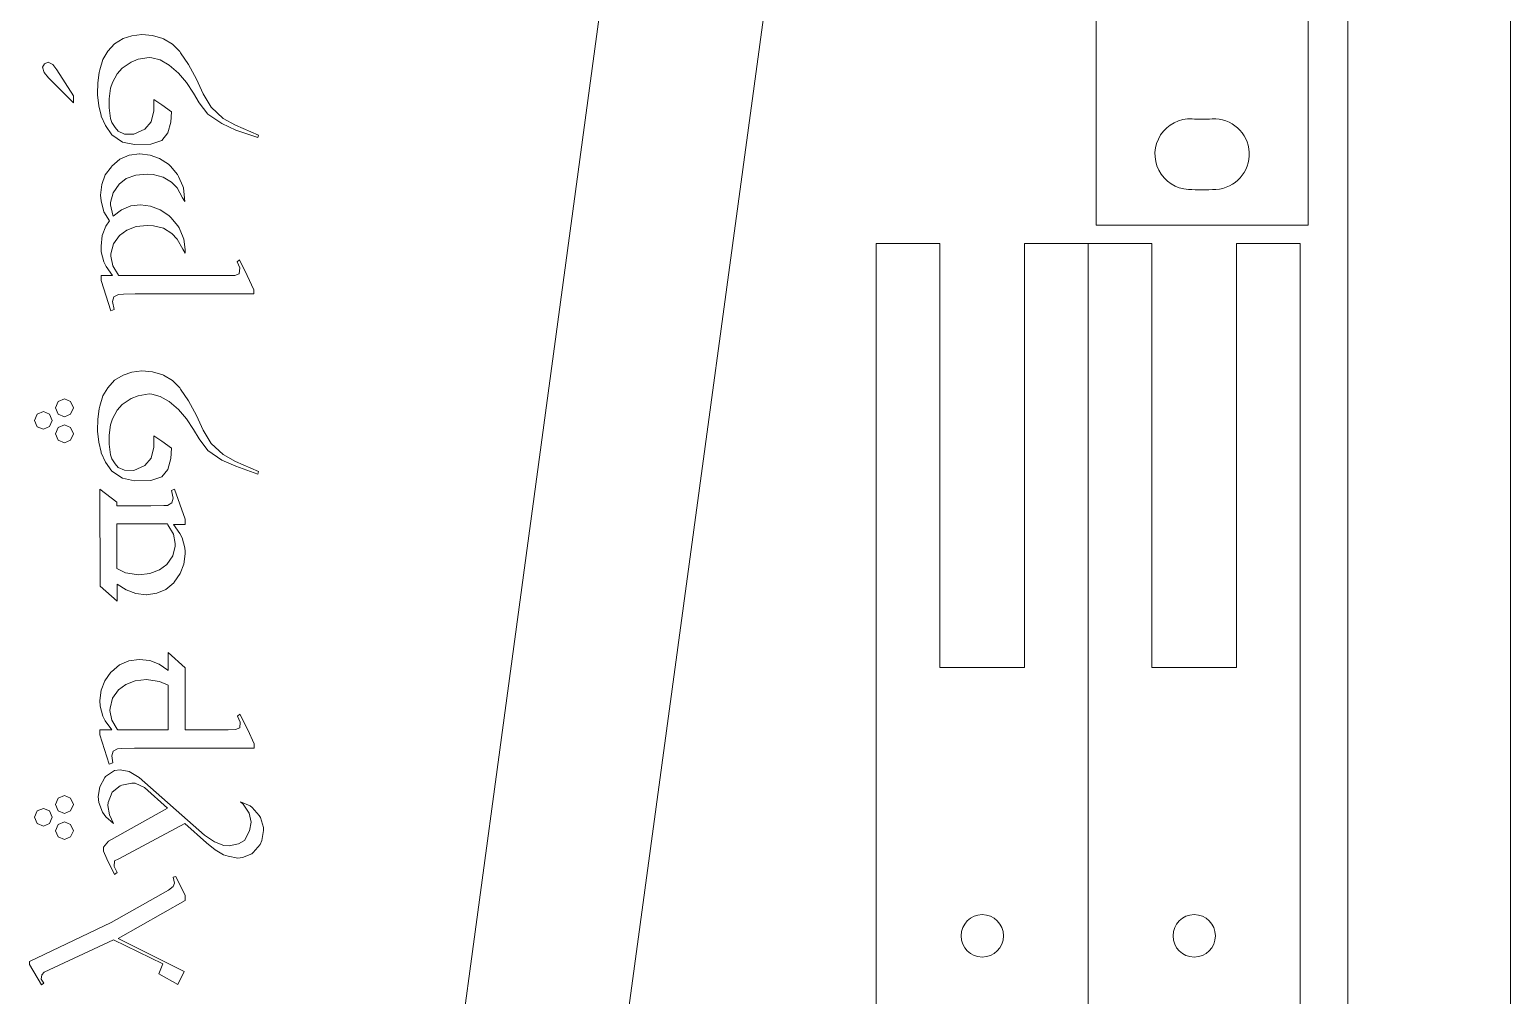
# Model space of a CAD drawing. Header units: inches. Extents: x -25.4 to 25.4, y -23 to 23.1.
# Drawn here: x 7.04 to 12.28, y -8.89 to -5.48 of the extents above; entities that cross this region are included whole.
import ezdxf

# ---------------------------------------------------------------- set-up
doc = ezdxf.new("R2010")
doc.units = ezdxf.units.IN
doc.header["$MEASUREMENT"] = 0
doc.layers.add('Layer 1', color=7, linetype='Continuous', true_color=0xffffff)

msp = doc.modelspace()

# ---------------------------------------------------------------- linework, layer by layer
at = {"layer": 'Layer 1', "color": 6, "lineweight": 9, "true_color": 0xff00ff}
for points in [[(12.2776, -18.9912), (12.2776, -18.9912), (12.2776, 13.1996), (12.2776, 13.1996)], [(11.3387, 11.4337), (11.3387, 11.4337), (7.7494, -15.0549), (7.7494, -15.0549)], [(8.3689, -14.7462), (8.3689, -14.7462), (11.7022, 9.7698), (11.7022, 9.7698)], [(11.7022, 9.7698), (11.7022, 9.7698), (11.7022, -17.6314), (11.7022, -17.6314)], [(10.8118, -6.1677), (10.8118, -6.1677), (10.8118, -1.6677), (10.8118, -1.6677)], [(11.5618, -6.1677), (11.5618, -6.1677), (11.5618, -1.6677), (11.5618, -1.6677)], [(11.1515, -5.7918), (11.175, -5.793), (11.1986, -5.793), (11.2222, -5.7918)], [(11.1515, -5.7918), (11.175, -5.793), (11.1986, -5.793), (11.2222, -5.7918)], [(11.1384, -6.0414), (11.1707, -6.0431), (11.203, -6.0431), (11.2352, -6.0414)], [(11.5618, -6.1677), (11.5618, -6.1677), (10.8118, -6.1677), (10.8118, -6.1677)], [(10.259, -6.232), (10.259, -6.232), (10.034, -6.232), (10.034, -6.232)], [(10.034, -10.732), (10.034, -10.732), (10.034, -6.232), (10.034, -6.232)], [(10.259, -7.732), (10.259, -7.732), (10.259, -6.232), (10.259, -6.232)], [(10.784, -6.232), (10.784, -6.232), (10.559, -6.232), (10.559, -6.232)], [(10.559, -6.232), (10.559, -6.232), (10.559, -7.732), (10.559, -7.732)], [(11.009, -6.232), (11.009, -6.232), (10.784, -6.232), (10.784, -6.232)], [(10.784, -10.732), (10.784, -10.732), (10.784, -6.232), (10.784, -6.232)], [(11.009, -7.732), (11.009, -7.732), (11.009, -6.232), (11.009, -6.232)], [(11.534, -6.232), (11.534, -6.232), (11.309, -6.232), (11.309, -6.232)], [(11.309, -6.232), (11.309, -6.232), (11.309, -7.732), (11.309, -7.732)], [(11.534, -6.232), (11.534, -6.232), (11.534, -10.732), (11.534, -10.732)], [(10.559, -7.732), (10.559, -7.732), (10.259, -7.732), (10.259, -7.732)], [(11.309, -7.732), (11.309, -7.732), (11.009, -7.732), (11.009, -7.732)]]:
    msp.add_open_spline(points, degree=3, dxfattribs=at)
at = {"layer": 'Layer 1', "color": 1, "lineweight": 9, "true_color": 0xff0000}
for points in [[(7.4002, -5.4975), (7.4002, -5.4975), (7.3692, -5.5079), (7.3692, -5.5079)], [(7.4359, -5.4928), (7.4359, -5.4928), (7.4002, -5.4975), (7.4002, -5.4975)], [(7.4726, -5.4966), (7.4726, -5.4966), (7.4359, -5.4928), (7.4359, -5.4928)], [(7.5092, -5.5079), (7.5092, -5.5079), (7.4726, -5.4966), (7.4726, -5.4966)], [(7.3156, -5.552), (7.3156, -5.552), (7.2978, -5.5821), (7.2978, -5.5821)], [(7.3391, -5.5257), (7.3391, -5.5257), (7.3156, -5.552), (7.3156, -5.552)], [(7.3692, -5.5079), (7.3692, -5.5079), (7.3391, -5.5257), (7.3391, -5.5257)], [(7.512, -5.5088), (7.512, -5.5088), (7.5092, -5.5079), (7.5092, -5.5079)], [(7.544, -5.5276), (7.544, -5.5276), (7.512, -5.5088), (7.512, -5.5088)], [(7.5694, -5.5539), (7.5694, -5.5539), (7.544, -5.5276), (7.544, -5.5276)], [(7.0844, -5.6084), (7.0844, -5.6084), (7.091, -5.5972), (7.091, -5.5972)], [(7.091, -5.5972), (7.091, -5.5972), (7.1042, -5.5915), (7.1042, -5.5915)], [(7.1042, -5.5915), (7.1042, -5.5915), (7.1211, -5.599), (7.1211, -5.599)], [(7.1211, -5.599), (7.1211, -5.599), (7.1352, -5.6178), (7.1352, -5.6178)], [(7.2978, -5.5821), (7.2978, -5.5821), (7.2865, -5.6178), (7.2865, -5.6178)], [(7.3664, -5.6122), (7.3664, -5.6122), (7.3974, -5.5915), (7.3974, -5.5915)], [(7.3974, -5.5915), (7.3974, -5.5915), (7.4228, -5.5802), (7.4228, -5.5802)], [(7.4228, -5.5802), (7.4228, -5.5802), (7.4613, -5.5746), (7.4613, -5.5746)], [(7.4613, -5.5746), (7.4613, -5.5746), (7.4707, -5.5755), (7.4707, -5.5755)], [(7.4707, -5.5755), (7.4707, -5.5755), (7.5008, -5.5831), (7.5008, -5.5831)], [(7.5008, -5.5831), (7.5008, -5.5831), (7.5327, -5.6019), (7.5327, -5.6019)], [(7.5327, -5.6019), (7.5327, -5.6019), (7.5656, -5.63), (7.5656, -5.63)], [(7.5722, -5.5577), (7.5722, -5.5577), (7.5694, -5.5539), (7.5694, -5.5539)], [(7.6004, -5.599), (7.6004, -5.599), (7.5722, -5.5577), (7.5722, -5.5577)], [(7.6286, -5.6507), (7.6286, -5.6507), (7.6004, -5.599), (7.6004, -5.599)], [(7.0901, -5.6282), (7.0901, -5.6282), (7.0844, -5.6084), (7.0844, -5.6084)], [(7.1051, -5.647), (7.1051, -5.647), (7.0901, -5.6282), (7.0901, -5.6282)], [(7.1934, -5.7353), (7.1934, -5.7353), (7.1051, -5.647), (7.1051, -5.647)], [(7.1352, -5.6178), (7.1352, -5.6178), (7.1934, -5.7099), (7.1934, -5.7099)], [(7.2846, -5.6282), (7.2846, -5.6282), (7.2799, -5.6639), (7.2799, -5.6639)], [(7.2865, -5.6178), (7.2865, -5.6178), (7.2846, -5.6282), (7.2846, -5.6282)], [(7.3316, -5.6629), (7.3316, -5.6629), (7.3485, -5.6319), (7.3485, -5.6319)], [(7.3485, -5.6319), (7.3485, -5.6319), (7.3664, -5.6122), (7.3664, -5.6122)], [(7.5656, -5.63), (7.5656, -5.63), (7.5938, -5.6629), (7.5938, -5.6629)], [(7.653, -5.7034), (7.653, -5.7034), (7.6286, -5.6507), (7.6286, -5.6507)], [(7.1934, -5.7099), (7.1934, -5.7099), (7.1934, -5.7353), (7.1934, -5.7353)], [(7.2799, -5.6639), (7.2799, -5.6639), (7.279, -5.7034), (7.279, -5.7034)], [(7.279, -5.7034), (7.279, -5.7034), (7.279, -5.7071), (7.279, -5.7071)], [(7.279, -5.7071), (7.279, -5.7071), (7.2827, -5.7456), (7.2827, -5.7456)], [(7.3203, -5.7203), (7.3203, -5.7203), (7.325, -5.6836), (7.325, -5.6836)], [(7.325, -5.6836), (7.325, -5.6836), (7.3316, -5.6629), (7.3316, -5.6629)], [(7.5938, -5.6629), (7.5938, -5.6629), (7.6182, -5.7005), (7.6182, -5.7005)], [(7.6182, -5.7005), (7.6182, -5.7005), (7.638, -5.7344), (7.638, -5.7344)], [(7.6812, -5.7503), (7.6812, -5.7503), (7.653, -5.7034), (7.653, -5.7034)], [(7.2827, -5.7456), (7.2827, -5.7456), (7.2912, -5.7795), (7.2912, -5.7795)], [(7.3194, -5.7532), (7.3194, -5.7532), (7.3203, -5.7203), (7.3203, -5.7203)], [(7.3241, -5.7908), (7.3241, -5.7908), (7.3194, -5.7532), (7.3194, -5.7532)], [(7.5064, -5.7419), (7.5064, -5.7419), (7.4773, -5.7231), (7.4773, -5.7231)], [(7.4773, -5.7231), (7.4773, -5.7231), (7.4773, -5.7635), (7.4773, -5.7635)], [(7.5402, -5.7663), (7.5402, -5.7663), (7.5064, -5.7419), (7.5064, -5.7419)], [(7.638, -5.7344), (7.638, -5.7344), (7.669, -5.7748), (7.669, -5.7748)], [(7.7235, -5.7898), (7.7235, -5.7898), (7.6812, -5.7503), (7.6812, -5.7503)], [(7.2912, -5.7795), (7.2912, -5.7795), (7.2921, -5.7823), (7.2921, -5.7823)], [(7.2921, -5.7823), (7.2921, -5.7823), (7.3072, -5.8152), (7.3072, -5.8152)], [(7.3072, -5.8152), (7.3072, -5.8152), (7.3288, -5.8481), (7.3288, -5.8481)], [(7.3297, -5.8048), (7.3297, -5.8048), (7.3241, -5.7908), (7.3241, -5.7908)], [(7.341, -5.8218), (7.341, -5.8218), (7.3297, -5.8048), (7.3297, -5.8048)], [(7.4688, -5.802), (7.4688, -5.802), (7.4463, -5.8283), (7.4463, -5.8283)], [(7.4773, -5.7635), (7.4773, -5.7635), (7.4688, -5.802), (7.4688, -5.802)], [(7.528, -5.8415), (7.528, -5.8415), (7.5384, -5.803), (7.5384, -5.803)], [(7.5384, -5.803), (7.5384, -5.803), (7.5402, -5.7663), (7.5402, -5.7663)], [(7.669, -5.7748), (7.669, -5.7748), (7.7179, -5.8086), (7.7179, -5.8086)], [(7.7179, -5.8086), (7.7179, -5.8086), (7.7686, -5.8312), (7.7686, -5.8312)], [(7.7667, -5.8142), (7.7667, -5.8142), (7.7235, -5.7898), (7.7235, -5.7898)], [(7.8485, -5.849), (7.8485, -5.849), (7.7667, -5.8142), (7.7667, -5.8142)], [(7.3288, -5.8481), (7.3288, -5.8481), (7.3673, -5.8735), (7.3673, -5.8735)], [(7.3513, -5.8349), (7.3513, -5.8349), (7.341, -5.8218), (7.341, -5.8218)], [(7.3739, -5.8453), (7.3739, -5.8453), (7.3513, -5.8349), (7.3513, -5.8349)], [(7.4077, -5.8462), (7.4077, -5.8462), (7.3739, -5.8453), (7.3739, -5.8453)], [(7.4463, -5.8283), (7.4463, -5.8283), (7.4077, -5.8462), (7.4077, -5.8462)], [(7.4669, -5.881), (7.4669, -5.881), (7.5064, -5.8678), (7.5064, -5.8678)], [(7.5064, -5.8678), (7.5064, -5.8678), (7.528, -5.8415), (7.528, -5.8415)], [(7.7686, -5.8312), (7.7686, -5.8312), (7.8457, -5.8575), (7.8457, -5.8575)], [(7.8457, -5.8575), (7.8457, -5.8575), (7.8485, -5.849), (7.8485, -5.849)], [(7.3673, -5.8735), (7.3673, -5.8735), (7.4096, -5.8829), (7.4096, -5.8829)], [(7.4275, -5.9157), (7.4275, -5.9157), (7.3908, -5.9204), (7.3908, -5.9204)], [(7.4096, -5.8829), (7.4096, -5.8829), (7.4669, -5.881), (7.4669, -5.881)], [(7.4284, -5.9157), (7.4284, -5.9157), (7.4275, -5.9157), (7.4275, -5.9157)], [(7.4651, -5.9195), (7.4651, -5.9195), (7.4284, -5.9157), (7.4284, -5.9157)], [(7.4979, -5.9317), (7.4979, -5.9317), (7.4651, -5.9195), (7.4651, -5.9195)], [(7.3278, -5.9609), (7.3278, -5.9609), (7.3062, -5.99), (7.3062, -5.99)], [(7.3297, -5.959), (7.3297, -5.959), (7.3278, -5.9609), (7.3278, -5.9609)], [(7.3579, -5.9345), (7.3579, -5.9345), (7.3297, -5.959), (7.3297, -5.959)], [(7.3908, -5.9204), (7.3908, -5.9204), (7.3579, -5.9345), (7.3579, -5.9345)], [(7.5299, -5.9524), (7.5299, -5.9524), (7.4979, -5.9317), (7.4979, -5.9317)], [(7.5374, -5.959), (7.5374, -5.959), (7.5299, -5.9524), (7.5299, -5.9524)], [(7.5619, -5.9881), (7.5619, -5.9881), (7.5374, -5.959), (7.5374, -5.959)], [(7.294, -6.0238), (7.294, -6.0238), (7.2893, -6.0614), (7.2893, -6.0614)], [(7.3062, -5.99), (7.3062, -5.99), (7.294, -6.0238), (7.294, -6.0238)], [(7.3335, -6.053), (7.3335, -6.053), (7.3551, -6.0229), (7.3551, -6.0229)], [(7.3551, -6.0229), (7.3551, -6.0229), (7.3805, -6.0031), (7.3805, -6.0031)], [(7.3805, -6.0031), (7.3805, -6.0031), (7.4143, -5.9909), (7.4143, -5.9909)], [(7.4143, -5.9909), (7.4143, -5.9909), (7.4538, -5.9872), (7.4538, -5.9872)], [(7.4538, -5.9872), (7.4538, -5.9872), (7.4754, -5.9881), (7.4754, -5.9881)], [(7.4754, -5.9881), (7.4754, -5.9881), (7.5111, -5.9975), (7.5111, -5.9975)], [(7.5111, -5.9975), (7.5111, -5.9975), (7.5402, -6.0154), (7.5402, -6.0154)], [(7.5402, -6.0154), (7.5402, -6.0154), (7.56, -6.036), (7.56, -6.036)], [(7.5656, -5.9956), (7.5656, -5.9956), (7.5619, -5.9881), (7.5619, -5.9881)], [(7.5806, -6.0295), (7.5806, -6.0295), (7.5656, -5.9956), (7.5656, -5.9956)], [(7.2893, -6.0614), (7.2893, -6.0614), (7.2912, -6.0811), (7.2912, -6.0811)], [(7.325, -6.0877), (7.325, -6.0877), (7.3335, -6.053), (7.3335, -6.053)], [(7.56, -6.036), (7.56, -6.036), (7.5797, -6.0708), (7.5797, -6.0708)], [(7.5797, -6.0708), (7.5797, -6.0708), (7.5872, -6.084), (7.5872, -6.084)], [(7.5825, -6.036), (7.5825, -6.036), (7.5806, -6.0295), (7.5806, -6.0295)], [(7.5863, -6.0727), (7.5863, -6.0727), (7.5825, -6.036), (7.5825, -6.036)], [(7.5872, -6.084), (7.5872, -6.084), (7.5863, -6.0727), (7.5863, -6.0727)], [(7.2912, -6.0811), (7.2912, -6.0811), (7.2996, -6.1159), (7.2996, -6.1159)], [(7.2996, -6.1159), (7.2996, -6.1159), (7.3015, -6.1206), (7.3015, -6.1206)], [(7.3015, -6.1206), (7.3015, -6.1206), (7.3213, -6.1526), (7.3213, -6.1526)], [(7.3241, -6.0962), (7.3241, -6.0962), (7.325, -6.0877), (7.325, -6.0877)], [(7.3325, -6.1319), (7.3325, -6.1319), (7.3241, -6.0962), (7.3241, -6.0962)], [(7.3636, -6.1131), (7.3636, -6.1131), (7.3344, -6.1357), (7.3344, -6.1357)], [(7.3964, -6.0999), (7.3964, -6.0999), (7.3636, -6.1131), (7.3636, -6.1131)], [(7.4303, -6.0962), (7.4303, -6.0962), (7.3964, -6.0999), (7.3964, -6.0999)], [(7.466, -6.1009), (7.466, -6.1009), (7.4303, -6.0962), (7.4303, -6.0962)], [(7.4998, -6.1131), (7.4998, -6.1131), (7.466, -6.1009), (7.466, -6.1009)], [(7.5308, -6.1338), (7.5308, -6.1338), (7.4998, -6.1131), (7.4998, -6.1131)], [(7.3081, -6.1714), (7.3081, -6.1714), (7.2949, -6.2043), (7.2949, -6.2043)], [(7.3213, -6.1526), (7.3213, -6.1526), (7.3081, -6.1714), (7.3081, -6.1714)], [(7.3344, -6.1357), (7.3344, -6.1357), (7.3325, -6.1319), (7.3325, -6.1319)], [(7.3823, -6.1855), (7.3823, -6.1855), (7.4152, -6.1723), (7.4152, -6.1723)], [(7.4152, -6.1723), (7.4152, -6.1723), (7.4547, -6.1686), (7.4547, -6.1686)], [(7.4547, -6.1686), (7.4547, -6.1686), (7.4763, -6.1695), (7.4763, -6.1695)], [(7.4763, -6.1695), (7.4763, -6.1695), (7.512, -6.1789), (7.512, -6.1789)], [(7.512, -6.1789), (7.512, -6.1789), (7.5412, -6.1967), (7.5412, -6.1967)], [(7.5384, -6.1404), (7.5384, -6.1404), (7.5308, -6.1338), (7.5308, -6.1338)], [(7.5628, -6.1695), (7.5628, -6.1695), (7.5384, -6.1404), (7.5384, -6.1404)], [(7.5675, -6.177), (7.5675, -6.177), (7.5628, -6.1695), (7.5628, -6.1695)], [(7.5816, -6.2108), (7.5816, -6.2108), (7.5675, -6.177), (7.5675, -6.177)], [(7.2949, -6.2043), (7.2949, -6.2043), (7.2912, -6.2419), (7.2912, -6.2419)], [(7.326, -6.2691), (7.326, -6.2691), (7.3354, -6.2343), (7.3354, -6.2343)], [(7.3354, -6.2343), (7.3354, -6.2343), (7.356, -6.2043), (7.356, -6.2043)], [(7.356, -6.2043), (7.356, -6.2043), (7.3823, -6.1855), (7.3823, -6.1855)], [(7.5412, -6.1967), (7.5412, -6.1967), (7.5609, -6.2174), (7.5609, -6.2174)], [(7.5609, -6.2174), (7.5609, -6.2174), (7.5806, -6.2522), (7.5806, -6.2522)], [(7.5835, -6.2174), (7.5835, -6.2174), (7.5816, -6.2108), (7.5816, -6.2108)], [(7.5882, -6.2541), (7.5882, -6.2541), (7.5835, -6.2174), (7.5835, -6.2174)], [(7.2912, -6.2419), (7.2912, -6.2419), (7.2921, -6.2616), (7.2921, -6.2616)], [(7.2921, -6.2616), (7.2921, -6.2616), (7.3006, -6.2973), (7.3006, -6.2973)], [(7.326, -6.2776), (7.326, -6.2776), (7.326, -6.2691), (7.326, -6.2691)], [(7.3325, -6.3114), (7.3325, -6.3114), (7.326, -6.2776), (7.326, -6.2776)], [(7.5806, -6.2522), (7.5806, -6.2522), (7.5882, -6.2663), (7.5882, -6.2663)], [(7.5882, -6.2663), (7.5882, -6.2663), (7.5882, -6.2541), (7.5882, -6.2541)], [(7.3006, -6.2973), (7.3006, -6.2973), (7.309, -6.3142), (7.309, -6.3142)], [(7.309, -6.3142), (7.309, -6.3142), (7.3316, -6.3462), (7.3316, -6.3462)], [(7.3523, -6.3443), (7.3523, -6.3443), (7.3325, -6.3114), (7.3325, -6.3114)], [(7.7808, -6.2907), (7.7808, -6.2907), (7.7724, -6.2973), (7.7724, -6.2973)], [(7.7724, -6.2973), (7.7724, -6.2973), (7.7818, -6.3189), (7.7818, -6.3189)], [(7.7818, -6.3189), (7.7818, -6.3189), (7.7799, -6.3396), (7.7799, -6.3396)], [(7.8081, -6.3462), (7.8081, -6.3462), (7.7808, -6.2907), (7.7808, -6.2907)], [(7.2912, -6.3462), (7.2912, -6.3462), (7.2912, -6.364), (7.2912, -6.364)], [(7.3316, -6.3462), (7.3316, -6.3462), (7.2912, -6.3462), (7.2912, -6.3462)], [(7.2912, -6.364), (7.2912, -6.364), (7.326, -6.4702), (7.326, -6.4702)], [(7.3542, -6.3462), (7.3542, -6.3462), (7.3523, -6.3443), (7.3523, -6.3443)], [(7.7395, -6.3462), (7.7395, -6.3462), (7.3542, -6.3462), (7.3542, -6.3462)], [(7.7648, -6.3452), (7.7648, -6.3452), (7.7395, -6.3462), (7.7395, -6.3462)], [(7.7799, -6.3396), (7.7799, -6.3396), (7.7648, -6.3452), (7.7648, -6.3452)], [(7.8316, -6.3969), (7.8316, -6.3969), (7.8081, -6.3462), (7.8081, -6.3462)], [(7.3316, -6.4383), (7.3316, -6.4383), (7.3363, -6.4214), (7.3363, -6.4214)], [(7.3372, -6.4655), (7.3372, -6.4655), (7.3316, -6.4383), (7.3316, -6.4383)], [(7.3363, -6.4214), (7.3363, -6.4214), (7.3532, -6.4129), (7.3532, -6.4129)], [(7.3532, -6.4129), (7.3532, -6.4129), (7.3711, -6.412), (7.3711, -6.412)], [(7.3711, -6.412), (7.3711, -6.412), (7.4124, -6.411), (7.4124, -6.411)], [(7.4124, -6.411), (7.4124, -6.411), (7.8316, -6.411), (7.8316, -6.411)], [(7.8316, -6.411), (7.8316, -6.411), (7.8316, -6.3969), (7.8316, -6.3969)], [(7.326, -6.4702), (7.326, -6.4702), (7.3372, -6.4655), (7.3372, -6.4655)], [(7.3692, -6.6986), (7.3692, -6.6986), (7.3391, -6.7165), (7.3391, -6.7165)], [(7.4002, -6.6883), (7.4002, -6.6883), (7.3692, -6.6986), (7.3692, -6.6986)], [(7.4359, -6.6836), (7.4359, -6.6836), (7.4002, -6.6883), (7.4002, -6.6883)], [(7.4726, -6.6864), (7.4726, -6.6864), (7.4359, -6.6836), (7.4359, -6.6836)], [(7.5092, -6.6977), (7.5092, -6.6977), (7.4726, -6.6864), (7.4726, -6.6864)], [(7.512, -6.6986), (7.512, -6.6986), (7.5092, -6.6977), (7.5092, -6.6977)], [(7.544, -6.7174), (7.544, -6.7174), (7.512, -6.6986), (7.512, -6.6986)], [(7.3156, -6.7428), (7.3156, -6.7428), (7.2978, -6.7719), (7.2978, -6.7719)], [(7.3391, -6.7165), (7.3391, -6.7165), (7.3156, -6.7428), (7.3156, -6.7428)], [(7.5694, -6.7437), (7.5694, -6.7437), (7.544, -6.7174), (7.544, -6.7174)], [(7.5722, -6.7475), (7.5722, -6.7475), (7.5694, -6.7437), (7.5694, -6.7437)], [(7.6004, -6.7888), (7.6004, -6.7888), (7.5722, -6.7475), (7.5722, -6.7475)], [(7.1389, -6.7916), (7.1389, -6.7916), (7.1295, -6.8142), (7.1295, -6.8142)], [(7.1615, -6.7822), (7.1615, -6.7822), (7.1389, -6.7916), (7.1389, -6.7916)], [(7.1831, -6.7916), (7.1831, -6.7916), (7.1615, -6.7822), (7.1615, -6.7822)], [(7.1934, -6.8142), (7.1934, -6.8142), (7.1831, -6.7916), (7.1831, -6.7916)], [(7.2865, -6.8086), (7.2865, -6.8086), (7.2846, -6.8179), (7.2846, -6.8179)], [(7.2978, -6.7719), (7.2978, -6.7719), (7.2865, -6.8086), (7.2865, -6.8086)], [(7.3485, -6.8217), (7.3485, -6.8217), (7.3664, -6.802), (7.3664, -6.802)], [(7.3664, -6.802), (7.3664, -6.802), (7.3974, -6.7813), (7.3974, -6.7813)], [(7.3974, -6.7813), (7.3974, -6.7813), (7.4228, -6.771), (7.4228, -6.771)], [(7.4228, -6.771), (7.4228, -6.771), (7.4613, -6.7644), (7.4613, -6.7644)], [(7.4613, -6.7644), (7.4613, -6.7644), (7.4707, -6.7653), (7.4707, -6.7653)], [(7.4707, -6.7653), (7.4707, -6.7653), (7.5008, -6.7738), (7.5008, -6.7738)], [(7.5008, -6.7738), (7.5008, -6.7738), (7.5327, -6.7916), (7.5327, -6.7916)], [(7.5327, -6.7916), (7.5327, -6.7916), (7.5656, -6.8198), (7.5656, -6.8198)], [(7.6286, -6.8405), (7.6286, -6.8405), (7.6004, -6.7888), (7.6004, -6.7888)], [(7.0647, -6.8367), (7.0647, -6.8367), (7.0553, -6.8584), (7.0553, -6.8584)], [(7.0553, -6.8584), (7.0553, -6.8584), (7.0647, -6.8809), (7.0647, -6.8809)], [(7.0873, -6.8274), (7.0873, -6.8274), (7.0647, -6.8367), (7.0647, -6.8367)], [(7.1089, -6.8367), (7.1089, -6.8367), (7.0873, -6.8274), (7.0873, -6.8274)], [(7.1183, -6.8584), (7.1183, -6.8584), (7.1089, -6.8367), (7.1089, -6.8367)], [(7.1089, -6.88), (7.1089, -6.88), (7.1183, -6.8584), (7.1183, -6.8584)], [(7.1295, -6.8142), (7.1295, -6.8142), (7.1389, -6.8358), (7.1389, -6.8358)], [(7.1389, -6.8358), (7.1389, -6.8358), (7.1615, -6.8452), (7.1615, -6.8452)], [(7.1615, -6.8452), (7.1615, -6.8452), (7.1831, -6.8358), (7.1831, -6.8358)], [(7.1831, -6.8358), (7.1831, -6.8358), (7.1934, -6.8142), (7.1934, -6.8142)], [(7.2799, -6.8537), (7.2799, -6.8537), (7.279, -6.8941), (7.279, -6.8941)], [(7.2846, -6.8179), (7.2846, -6.8179), (7.2799, -6.8537), (7.2799, -6.8537)], [(7.325, -6.8743), (7.325, -6.8743), (7.3316, -6.8527), (7.3316, -6.8527)], [(7.3316, -6.8527), (7.3316, -6.8527), (7.3485, -6.8217), (7.3485, -6.8217)], [(7.5656, -6.8198), (7.5656, -6.8198), (7.5938, -6.8527), (7.5938, -6.8527)], [(7.5938, -6.8527), (7.5938, -6.8527), (7.6182, -6.8903), (7.6182, -6.8903)], [(7.653, -6.8931), (7.653, -6.8931), (7.6286, -6.8405), (7.6286, -6.8405)], [(7.0647, -6.8809), (7.0647, -6.8809), (7.0873, -6.8894), (7.0873, -6.8894)], [(7.0873, -6.8894), (7.0873, -6.8894), (7.1089, -6.88), (7.1089, -6.88)], [(7.1389, -6.8837), (7.1389, -6.8837), (7.1295, -6.9063), (7.1295, -6.9063)], [(7.1295, -6.9063), (7.1295, -6.9063), (7.1389, -6.9279), (7.1389, -6.9279)], [(7.1615, -6.8743), (7.1615, -6.8743), (7.1389, -6.8837), (7.1389, -6.8837)], [(7.1831, -6.8837), (7.1831, -6.8837), (7.1615, -6.8743), (7.1615, -6.8743)], [(7.1934, -6.9063), (7.1934, -6.9063), (7.1831, -6.8837), (7.1831, -6.8837)], [(7.1831, -6.9279), (7.1831, -6.9279), (7.1934, -6.9063), (7.1934, -6.9063)], [(7.279, -6.8941), (7.279, -6.8941), (7.279, -6.8969), (7.279, -6.8969)], [(7.279, -6.8969), (7.279, -6.8969), (7.2827, -6.9354), (7.2827, -6.9354)], [(7.3194, -6.9429), (7.3194, -6.9429), (7.3203, -6.9101), (7.3203, -6.9101)], [(7.3203, -6.9101), (7.3203, -6.9101), (7.325, -6.8743), (7.325, -6.8743)], [(7.5064, -6.9317), (7.5064, -6.9317), (7.4773, -6.9129), (7.4773, -6.9129)], [(7.4773, -6.9129), (7.4773, -6.9129), (7.4773, -6.9533), (7.4773, -6.9533)], [(7.6182, -6.8903), (7.6182, -6.8903), (7.638, -6.9241), (7.638, -6.9241)], [(7.6812, -6.9401), (7.6812, -6.9401), (7.653, -6.8931), (7.653, -6.8931)], [(7.1389, -6.9279), (7.1389, -6.9279), (7.1615, -6.9373), (7.1615, -6.9373)], [(7.1615, -6.9373), (7.1615, -6.9373), (7.1831, -6.9279), (7.1831, -6.9279)], [(7.2827, -6.9354), (7.2827, -6.9354), (7.2912, -6.9702), (7.2912, -6.9702)], [(7.3241, -6.9805), (7.3241, -6.9805), (7.3194, -6.9429), (7.3194, -6.9429)], [(7.4773, -6.9533), (7.4773, -6.9533), (7.4688, -6.9918), (7.4688, -6.9918)], [(7.5402, -6.9561), (7.5402, -6.9561), (7.5064, -6.9317), (7.5064, -6.9317)], [(7.5384, -6.9937), (7.5384, -6.9937), (7.5402, -6.9561), (7.5402, -6.9561)], [(7.638, -6.9241), (7.638, -6.9241), (7.669, -6.9646), (7.669, -6.9646)], [(7.669, -6.9646), (7.669, -6.9646), (7.7179, -6.9993), (7.7179, -6.9993)], [(7.7235, -6.9796), (7.7235, -6.9796), (7.6812, -6.9401), (7.6812, -6.9401)], [(7.2912, -6.9702), (7.2912, -6.9702), (7.2921, -6.973), (7.2921, -6.973)], [(7.2921, -6.973), (7.2921, -6.973), (7.3072, -7.0059), (7.3072, -7.0059)], [(7.3072, -7.0059), (7.3072, -7.0059), (7.3288, -7.0379), (7.3288, -7.0379)], [(7.3297, -6.9946), (7.3297, -6.9946), (7.3241, -6.9805), (7.3241, -6.9805)], [(7.341, -7.0116), (7.341, -7.0116), (7.3297, -6.9946), (7.3297, -6.9946)], [(7.3513, -7.0247), (7.3513, -7.0247), (7.341, -7.0116), (7.341, -7.0116)], [(7.4463, -7.0181), (7.4463, -7.0181), (7.4077, -7.036), (7.4077, -7.036)], [(7.4688, -6.9918), (7.4688, -6.9918), (7.4463, -7.0181), (7.4463, -7.0181)], [(7.528, -7.0322), (7.528, -7.0322), (7.5384, -6.9937), (7.5384, -6.9937)], [(7.7179, -6.9993), (7.7179, -6.9993), (7.7686, -7.0209), (7.7686, -7.0209)], [(7.7667, -7.004), (7.7667, -7.004), (7.7235, -6.9796), (7.7235, -6.9796)], [(7.8485, -7.0388), (7.8485, -7.0388), (7.7667, -7.004), (7.7667, -7.004)], [(7.3288, -7.0379), (7.3288, -7.0379), (7.3673, -7.0632), (7.3673, -7.0632)], [(7.3739, -7.035), (7.3739, -7.035), (7.3513, -7.0247), (7.3513, -7.0247)], [(7.3673, -7.0632), (7.3673, -7.0632), (7.4096, -7.0726), (7.4096, -7.0726)], [(7.4077, -7.036), (7.4077, -7.036), (7.3739, -7.035), (7.3739, -7.035)], [(7.4096, -7.0726), (7.4096, -7.0726), (7.4669, -7.0708), (7.4669, -7.0708)], [(7.4669, -7.0708), (7.4669, -7.0708), (7.5064, -7.0576), (7.5064, -7.0576)], [(7.5064, -7.0576), (7.5064, -7.0576), (7.528, -7.0322), (7.528, -7.0322)], [(7.7686, -7.0209), (7.7686, -7.0209), (7.8457, -7.0482), (7.8457, -7.0482)], [(7.8457, -7.0482), (7.8457, -7.0482), (7.8485, -7.0388), (7.8485, -7.0388)], [(7.2874, -7.1018), (7.2874, -7.1018), (7.2884, -7.4448), (7.2884, -7.4448)], [(7.3466, -7.1478), (7.3466, -7.1478), (7.2874, -7.1018), (7.2874, -7.1018)], [(7.5515, -7.1018), (7.5515, -7.1018), (7.5402, -7.1065), (7.5402, -7.1065)], [(7.5402, -7.1065), (7.5402, -7.1065), (7.5468, -7.1337), (7.5468, -7.1337)], [(7.5882, -7.208), (7.5882, -7.208), (7.5515, -7.1018), (7.5515, -7.1018)], [(7.3466, -7.161), (7.3466, -7.161), (7.3466, -7.1478), (7.3466, -7.1478)], [(7.4669, -7.161), (7.4669, -7.161), (7.3466, -7.161), (7.3466, -7.161)], [(7.513, -7.16), (7.513, -7.16), (7.4669, -7.161), (7.4669, -7.161)], [(7.5261, -7.1591), (7.5261, -7.1591), (7.513, -7.16), (7.513, -7.16)], [(7.5421, -7.1506), (7.5421, -7.1506), (7.5261, -7.1591), (7.5261, -7.1591)], [(7.5468, -7.1337), (7.5468, -7.1337), (7.5421, -7.1506), (7.5421, -7.1506)], [(7.3466, -7.2249), (7.3466, -7.2249), (7.5261, -7.2249), (7.5261, -7.2249)], [(7.3466, -7.3828), (7.3466, -7.3828), (7.3466, -7.2249), (7.3466, -7.2249)], [(7.5261, -7.2249), (7.5261, -7.2249), (7.528, -7.2277), (7.528, -7.2277)], [(7.528, -7.2277), (7.528, -7.2277), (7.5478, -7.2606), (7.5478, -7.2606)], [(7.5703, -7.2587), (7.5703, -7.2587), (7.5478, -7.2268), (7.5478, -7.2268)], [(7.5478, -7.2268), (7.5478, -7.2268), (7.5882, -7.2268), (7.5882, -7.2268)], [(7.5882, -7.2268), (7.5882, -7.2268), (7.5882, -7.208), (7.5882, -7.208)], [(7.5478, -7.2606), (7.5478, -7.2606), (7.5534, -7.2944), (7.5534, -7.2944)], [(7.5778, -7.2738), (7.5778, -7.2738), (7.5703, -7.2587), (7.5703, -7.2587)], [(7.5872, -7.3095), (7.5872, -7.3095), (7.5778, -7.2738), (7.5778, -7.2738)], [(7.5534, -7.3029), (7.5534, -7.3029), (7.5449, -7.3377), (7.5449, -7.3377)], [(7.5534, -7.2944), (7.5534, -7.2944), (7.5534, -7.3029), (7.5534, -7.3029)], [(7.5835, -7.3668), (7.5835, -7.3668), (7.5882, -7.3301), (7.5882, -7.3301)], [(7.5882, -7.3226), (7.5882, -7.3226), (7.5872, -7.3095), (7.5872, -7.3095)], [(7.5882, -7.3301), (7.5882, -7.3301), (7.5882, -7.3226), (7.5882, -7.3226)], [(7.3776, -7.3978), (7.3776, -7.3978), (7.3466, -7.3828), (7.3466, -7.3828)], [(7.5233, -7.3677), (7.5233, -7.3677), (7.4979, -7.3875), (7.4979, -7.3875)], [(7.5449, -7.3377), (7.5449, -7.3377), (7.5233, -7.3677), (7.5233, -7.3677)], [(7.5712, -7.4006), (7.5712, -7.4006), (7.5835, -7.3668), (7.5835, -7.3668)], [(7.3485, -7.4984), (7.3485, -7.4984), (7.3485, -7.4373), (7.3485, -7.4373)], [(7.3485, -7.4373), (7.3485, -7.4373), (7.3805, -7.458), (7.3805, -7.458)], [(7.4162, -7.4034), (7.4162, -7.4034), (7.3776, -7.3978), (7.3776, -7.3978)], [(7.4246, -7.4044), (7.4246, -7.4044), (7.4162, -7.4034), (7.4162, -7.4034)], [(7.4641, -7.3997), (7.4641, -7.3997), (7.4246, -7.4044), (7.4246, -7.4044)], [(7.4979, -7.3875), (7.4979, -7.3875), (7.4641, -7.3997), (7.4641, -7.3997)], [(7.5205, -7.4561), (7.5205, -7.4561), (7.5487, -7.4326), (7.5487, -7.4326)], [(7.5487, -7.4326), (7.5487, -7.4326), (7.5496, -7.4307), (7.5496, -7.4307)], [(7.5496, -7.4307), (7.5496, -7.4307), (7.5712, -7.4006), (7.5712, -7.4006)], [(7.2884, -7.4448), (7.2884, -7.4448), (7.3485, -7.4984), (7.3485, -7.4984)], [(7.3805, -7.458), (7.3805, -7.458), (7.4143, -7.4711), (7.4143, -7.4711)], [(7.4143, -7.4711), (7.4143, -7.4711), (7.451, -7.4758), (7.451, -7.4758)], [(7.451, -7.4758), (7.451, -7.4758), (7.4519, -7.4758), (7.4519, -7.4758)], [(7.4519, -7.4758), (7.4519, -7.4758), (7.4885, -7.4702), (7.4885, -7.4702)], [(7.4885, -7.4702), (7.4885, -7.4702), (7.5205, -7.4561), (7.5205, -7.4561)], [(7.5882, -7.7333), (7.5882, -7.7333), (7.529, -7.6797), (7.529, -7.6797)], [(7.529, -7.6797), (7.529, -7.6797), (7.529, -7.7437), (7.529, -7.7437)], [(7.326, -7.7493), (7.326, -7.7493), (7.3043, -7.7794), (7.3043, -7.7794)], [(7.3278, -7.7474), (7.3278, -7.7474), (7.326, -7.7493), (7.326, -7.7493)], [(7.356, -7.723), (7.356, -7.723), (7.3278, -7.7474), (7.3278, -7.7474)], [(7.3889, -7.7089), (7.3889, -7.7089), (7.356, -7.723), (7.356, -7.723)], [(7.4256, -7.7042), (7.4256, -7.7042), (7.3889, -7.7089), (7.3889, -7.7089)], [(7.4265, -7.7042), (7.4265, -7.7042), (7.4256, -7.7042), (7.4256, -7.7042)], [(7.4632, -7.7079), (7.4632, -7.7079), (7.4265, -7.7042), (7.4265, -7.7042)], [(7.497, -7.7211), (7.497, -7.7211), (7.4632, -7.7079), (7.4632, -7.7079)], [(7.528, -7.7418), (7.528, -7.7418), (7.497, -7.7211), (7.497, -7.7211)], [(7.529, -7.7437), (7.529, -7.7437), (7.528, -7.7418), (7.528, -7.7418)], [(7.5882, -7.9532), (7.5882, -7.9532), (7.5882, -7.7333), (7.5882, -7.7333)], [(7.3043, -7.7794), (7.3043, -7.7794), (7.2921, -7.8123), (7.2921, -7.8123)], [(7.3532, -7.8113), (7.3532, -7.8113), (7.3786, -7.7925), (7.3786, -7.7925)], [(7.3786, -7.7925), (7.3786, -7.7925), (7.4115, -7.7803), (7.4115, -7.7803)], [(7.4115, -7.7803), (7.4115, -7.7803), (7.4519, -7.7756), (7.4519, -7.7756)], [(7.4519, -7.7756), (7.4519, -7.7756), (7.4594, -7.7765), (7.4594, -7.7765)], [(7.4594, -7.7765), (7.4594, -7.7765), (7.4979, -7.7822), (7.4979, -7.7822)], [(7.4979, -7.7822), (7.4979, -7.7822), (7.529, -7.7953), (7.529, -7.7953)], [(7.529, -7.7953), (7.529, -7.7953), (7.529, -7.9532), (7.529, -7.9532)], [(7.2921, -7.8123), (7.2921, -7.8123), (7.2874, -7.8499), (7.2874, -7.8499)], [(7.2874, -7.8499), (7.2874, -7.8499), (7.2884, -7.8696), (7.2884, -7.8696)], [(7.3231, -7.8762), (7.3231, -7.8762), (7.3316, -7.8414), (7.3316, -7.8414)], [(7.3316, -7.8414), (7.3316, -7.8414), (7.3532, -7.8113), (7.3532, -7.8113)], [(7.2884, -7.8696), (7.2884, -7.8696), (7.2978, -7.9044), (7.2978, -7.9044)], [(7.2978, -7.9044), (7.2978, -7.9044), (7.3062, -7.9213), (7.3062, -7.9213)], [(7.3222, -7.8846), (7.3222, -7.8846), (7.3231, -7.8762), (7.3231, -7.8762)], [(7.3288, -7.9185), (7.3288, -7.9185), (7.3222, -7.8846), (7.3222, -7.8846)], [(7.7827, -7.8978), (7.7827, -7.8978), (7.7742, -7.9053), (7.7742, -7.9053)], [(7.7742, -7.9053), (7.7742, -7.9053), (7.7836, -7.926), (7.7836, -7.926)], [(7.81, -7.9532), (7.81, -7.9532), (7.7827, -7.8978), (7.7827, -7.8978)], [(7.2874, -7.9532), (7.2874, -7.9532), (7.2874, -7.9711), (7.2874, -7.9711)], [(7.3288, -7.9532), (7.3288, -7.9532), (7.2874, -7.9532), (7.2874, -7.9532)], [(7.3062, -7.9213), (7.3062, -7.9213), (7.3288, -7.9532), (7.3288, -7.9532)], [(7.3485, -7.9513), (7.3485, -7.9513), (7.3288, -7.9185), (7.3288, -7.9185)], [(7.3504, -7.9532), (7.3504, -7.9532), (7.3485, -7.9513), (7.3485, -7.9513)], [(7.529, -7.9532), (7.529, -7.9532), (7.3504, -7.9532), (7.3504, -7.9532)], [(7.7414, -7.9532), (7.7414, -7.9532), (7.5882, -7.9532), (7.5882, -7.9532)], [(7.7667, -7.9523), (7.7667, -7.9523), (7.7414, -7.9532), (7.7414, -7.9532)], [(7.7818, -7.9466), (7.7818, -7.9466), (7.7667, -7.9523), (7.7667, -7.9523)], [(7.7836, -7.926), (7.7836, -7.926), (7.7818, -7.9466), (7.7818, -7.9466)], [(7.8325, -8.003), (7.8325, -8.003), (7.81, -7.9532), (7.81, -7.9532)], [(7.2874, -7.9711), (7.2874, -7.9711), (7.3203, -8.0745), (7.3203, -8.0745)], [(7.8325, -8.0181), (7.8325, -8.0181), (7.8325, -8.003), (7.8325, -8.003)], [(7.3288, -8.0453), (7.3288, -8.0453), (7.3335, -8.0284), (7.3335, -8.0284)], [(7.3325, -8.0698), (7.3325, -8.0698), (7.3288, -8.0453), (7.3288, -8.0453)], [(7.3335, -8.0284), (7.3335, -8.0284), (7.3495, -8.02), (7.3495, -8.02)], [(7.3495, -8.02), (7.3495, -8.02), (7.3626, -8.019), (7.3626, -8.019)], [(7.3626, -8.019), (7.3626, -8.019), (7.4096, -8.0181), (7.4096, -8.0181)], [(7.4096, -8.0181), (7.4096, -8.0181), (7.8325, -8.0181), (7.8325, -8.0181)], [(7.3072, -8.1177), (7.3072, -8.1177), (7.3043, -8.1215), (7.3043, -8.1215)], [(7.3382, -8.097), (7.3382, -8.097), (7.3072, -8.1177), (7.3072, -8.1177)], [(7.3203, -8.0745), (7.3203, -8.0745), (7.3325, -8.0698), (7.3325, -8.0698)], [(7.3589, -8.0942), (7.3589, -8.0942), (7.3382, -8.097), (7.3382, -8.097)], [(7.3908, -8.1008), (7.3908, -8.1008), (7.3589, -8.0942), (7.3589, -8.0942)], [(7.4265, -8.1215), (7.4265, -8.1215), (7.3908, -8.1008), (7.3908, -8.1008)], [(7.2865, -8.1543), (7.2865, -8.1543), (7.2809, -8.1891), (7.2809, -8.1891)], [(7.3043, -8.1215), (7.3043, -8.1215), (7.2865, -8.1543), (7.2865, -8.1543)], [(7.3307, -8.1741), (7.3307, -8.1741), (7.3589, -8.1515), (7.3589, -8.1515)], [(7.3589, -8.1515), (7.3589, -8.1515), (7.3645, -8.1487), (7.3645, -8.1487)], [(7.3645, -8.1487), (7.3645, -8.1487), (7.4002, -8.1412), (7.4002, -8.1412)], [(7.4002, -8.1412), (7.4002, -8.1412), (7.4115, -8.1421), (7.4115, -8.1421)], [(7.4115, -8.1421), (7.4115, -8.1421), (7.4444, -8.1572), (7.4444, -8.1572)], [(7.6577, -8.3254), (7.6577, -8.3254), (7.4265, -8.1215), (7.4265, -8.1215)], [(7.4444, -8.1572), (7.4444, -8.1572), (7.5261, -8.2305), (7.5261, -8.2305)], [(7.1389, -8.1948), (7.1389, -8.1948), (7.1295, -8.2173), (7.1295, -8.2173)], [(7.1295, -8.2173), (7.1295, -8.2173), (7.1389, -8.2399), (7.1389, -8.2399)], [(7.1615, -8.1854), (7.1615, -8.1854), (7.1389, -8.1948), (7.1389, -8.1948)], [(7.1831, -8.1948), (7.1831, -8.1948), (7.1615, -8.1854), (7.1615, -8.1854)], [(7.1934, -8.2173), (7.1934, -8.2173), (7.1831, -8.1948), (7.1831, -8.1948)], [(7.1831, -8.2399), (7.1831, -8.2399), (7.1934, -8.2173), (7.1934, -8.2173)], [(7.2809, -8.1891), (7.2809, -8.1891), (7.2827, -8.2107), (7.2827, -8.2107)], [(7.2827, -8.2107), (7.2827, -8.2107), (7.2968, -8.2446), (7.2968, -8.2446)], [(7.3156, -8.2211), (7.3156, -8.2211), (7.3166, -8.2098), (7.3166, -8.2098)], [(7.3213, -8.254), (7.3213, -8.254), (7.3156, -8.2211), (7.3156, -8.2211)], [(7.3166, -8.2098), (7.3166, -8.2098), (7.3307, -8.1741), (7.3307, -8.1741)], [(7.7846, -8.2079), (7.7846, -8.2079), (7.794, -8.2164), (7.794, -8.2164)], [(7.8184, -8.222), (7.8184, -8.222), (7.7846, -8.2079), (7.7846, -8.2079)], [(7.794, -8.2164), (7.794, -8.2164), (7.8147, -8.2474), (7.8147, -8.2474)], [(7.8259, -8.2276), (7.8259, -8.2276), (7.8184, -8.222), (7.8184, -8.222)], [(7.0647, -8.2399), (7.0647, -8.2399), (7.0553, -8.2624), (7.0553, -8.2624)], [(7.0553, -8.2624), (7.0553, -8.2624), (7.0647, -8.285), (7.0647, -8.285)], [(7.0873, -8.2314), (7.0873, -8.2314), (7.0647, -8.2399), (7.0647, -8.2399)], [(7.1089, -8.2399), (7.1089, -8.2399), (7.0873, -8.2314), (7.0873, -8.2314)], [(7.1183, -8.2624), (7.1183, -8.2624), (7.1089, -8.2399), (7.1089, -8.2399)], [(7.1089, -8.284), (7.1089, -8.284), (7.1183, -8.2624), (7.1183, -8.2624)], [(7.1389, -8.2399), (7.1389, -8.2399), (7.1615, -8.2493), (7.1615, -8.2493)], [(7.1615, -8.2493), (7.1615, -8.2493), (7.1831, -8.2399), (7.1831, -8.2399)], [(7.2968, -8.2446), (7.2968, -8.2446), (7.3081, -8.2605), (7.3081, -8.2605)], [(7.3081, -8.2605), (7.3081, -8.2605), (7.3354, -8.284), (7.3354, -8.284)], [(7.5261, -8.2305), (7.5261, -8.2305), (7.3175, -8.347), (7.3175, -8.347)], [(7.3354, -8.284), (7.3354, -8.284), (7.3213, -8.254), (7.3213, -8.254)], [(7.8147, -8.2474), (7.8147, -8.2474), (7.8222, -8.2803), (7.8222, -8.2803)], [(7.8504, -8.2558), (7.8504, -8.2558), (7.8259, -8.2276), (7.8259, -8.2276)], [(7.8551, -8.2634), (7.8551, -8.2634), (7.8504, -8.2558), (7.8504, -8.2558)], [(7.8654, -8.2981), (7.8654, -8.2981), (7.8551, -8.2634), (7.8551, -8.2634)], [(7.0647, -8.285), (7.0647, -8.285), (7.0873, -8.2934), (7.0873, -8.2934)], [(7.0873, -8.2934), (7.0873, -8.2934), (7.1089, -8.284), (7.1089, -8.284)], [(7.1389, -8.2878), (7.1389, -8.2878), (7.1295, -8.3104), (7.1295, -8.3104)], [(7.1295, -8.3104), (7.1295, -8.3104), (7.1389, -8.332), (7.1389, -8.332)], [(7.1615, -8.2784), (7.1615, -8.2784), (7.1389, -8.2878), (7.1389, -8.2878)], [(7.1831, -8.2878), (7.1831, -8.2878), (7.1615, -8.2784), (7.1615, -8.2784)], [(7.1934, -8.3104), (7.1934, -8.3104), (7.1831, -8.2878), (7.1831, -8.2878)], [(7.1831, -8.332), (7.1831, -8.332), (7.1934, -8.3104), (7.1934, -8.3104)], [(7.3542, -8.409), (7.3542, -8.409), (7.5872, -8.284), (7.5872, -8.284)], [(7.5872, -8.284), (7.5872, -8.284), (7.6643, -8.3526), (7.6643, -8.3526)], [(7.6925, -8.3489), (7.6925, -8.3489), (7.6577, -8.3254), (7.6577, -8.3254)], [(7.8165, -8.3104), (7.8165, -8.3104), (7.7987, -8.3451), (7.7987, -8.3451)], [(7.8222, -8.2803), (7.8222, -8.2803), (7.8165, -8.3104), (7.8165, -8.3104)], [(7.8598, -8.3451), (7.8598, -8.3451), (7.8654, -8.3094), (7.8654, -8.3094)], [(7.8654, -8.3094), (7.8654, -8.3094), (7.8654, -8.2981), (7.8654, -8.2981)], [(7.1389, -8.332), (7.1389, -8.332), (7.1615, -8.3414), (7.1615, -8.3414)], [(7.1615, -8.3414), (7.1615, -8.3414), (7.1831, -8.332), (7.1831, -8.332)], [(7.3175, -8.347), (7.3175, -8.347), (7.2996, -8.3677), (7.2996, -8.3677)], [(7.2996, -8.3677), (7.2996, -8.3677), (7.2996, -8.3827), (7.2996, -8.3827)], [(7.2996, -8.3827), (7.2996, -8.3827), (7.3119, -8.41), (7.3119, -8.41)], [(7.6643, -8.3526), (7.6643, -8.3526), (7.6953, -8.3771), (7.6953, -8.3771)], [(7.7254, -8.362), (7.7254, -8.362), (7.6925, -8.3489), (7.6925, -8.3489)], [(7.6953, -8.3771), (7.6953, -8.3771), (7.7244, -8.3949), (7.7244, -8.3949)], [(7.7442, -8.3639), (7.7442, -8.3639), (7.7254, -8.362), (7.7254, -8.362)], [(7.778, -8.3564), (7.778, -8.3564), (7.7442, -8.3639), (7.7442, -8.3639)], [(7.7987, -8.3451), (7.7987, -8.3451), (7.778, -8.3564), (7.778, -8.3564)], [(7.8297, -8.3865), (7.8297, -8.3865), (7.8541, -8.3592), (7.8541, -8.3592)], [(7.8541, -8.3592), (7.8541, -8.3592), (7.8598, -8.3451), (7.8598, -8.3451)], [(7.3119, -8.41), (7.3119, -8.41), (7.3391, -8.4654), (7.3391, -8.4654)], [(7.3372, -8.4363), (7.3372, -8.4363), (7.3391, -8.4165), (7.3391, -8.4165)], [(7.3391, -8.4165), (7.3391, -8.4165), (7.3542, -8.409), (7.3542, -8.409)], [(7.7244, -8.3949), (7.7244, -8.3949), (7.7404, -8.4006), (7.7404, -8.4006)], [(7.7404, -8.4006), (7.7404, -8.4006), (7.7752, -8.4071), (7.7752, -8.4071)], [(7.7752, -8.4071), (7.7752, -8.4071), (7.7912, -8.4053), (7.7912, -8.4053)], [(7.7912, -8.4053), (7.7912, -8.4053), (7.8241, -8.3921), (7.8241, -8.3921)], [(7.8241, -8.3921), (7.8241, -8.3921), (7.8297, -8.3865), (7.8297, -8.3865)], [(7.3476, -8.4579), (7.3476, -8.4579), (7.3372, -8.4363), (7.3372, -8.4363)], [(7.3391, -8.4654), (7.3391, -8.4654), (7.3476, -8.4579), (7.3476, -8.4579)], [(7.5562, -8.472), (7.5562, -8.472), (7.5468, -8.4748), (7.5468, -8.4748)], [(7.5468, -8.4748), (7.5468, -8.4748), (7.5515, -8.4955), (7.5515, -8.4955)], [(7.5882, -8.5397), (7.5882, -8.5397), (7.5562, -8.472), (7.5562, -8.472)], [(7.5299, -8.5199), (7.5299, -8.5199), (7.3269, -8.6346), (7.3269, -8.6346)], [(7.5468, -8.5077), (7.5468, -8.5077), (7.5299, -8.5199), (7.5299, -8.5199)], [(7.5515, -8.4955), (7.5515, -8.4955), (7.5468, -8.5077), (7.5468, -8.5077)], [(7.5882, -8.5566), (7.5882, -8.5566), (7.5882, -8.5397), (7.5882, -8.5397)], [(7.3513, -8.6919), (7.3513, -8.6919), (7.5882, -8.5566), (7.5882, -8.5566)], [(7.3269, -8.6346), (7.3269, -8.6346), (7.0384, -8.7727), (7.0384, -8.7727)], [(7.0901, -8.8103), (7.0901, -8.8103), (7.3354, -8.6957), (7.3354, -8.6957)], [(7.3354, -8.6957), (7.3354, -8.6957), (7.5102, -8.7812), (7.5102, -8.7812)], [(7.5853, -8.8084), (7.5853, -8.8084), (7.3513, -8.6919), (7.3513, -8.6919)], [(7.0384, -8.7727), (7.0384, -8.7727), (7.0384, -8.7831), (7.0384, -8.7831)], [(7.0384, -8.7831), (7.0384, -8.7831), (7.0807, -8.8554), (7.0807, -8.8554)], [(7.5102, -8.7812), (7.5102, -8.7812), (7.4951, -8.816), (7.4951, -8.816)], [(7.0797, -8.8348), (7.0797, -8.8348), (7.0816, -8.8197), (7.0816, -8.8197)], [(7.0891, -8.8498), (7.0891, -8.8498), (7.0797, -8.8348), (7.0797, -8.8348)], [(7.0807, -8.8554), (7.0807, -8.8554), (7.0891, -8.8498), (7.0891, -8.8498)], [(7.0816, -8.8197), (7.0816, -8.8197), (7.0901, -8.8103), (7.0901, -8.8103)], [(7.4951, -8.816), (7.4951, -8.816), (7.5628, -8.8545), (7.5628, -8.8545)], [(7.5628, -8.8545), (7.5628, -8.8545), (7.5853, -8.8084), (7.5853, -8.8084)]]:
    msp.add_open_spline(points, degree=3, dxfattribs=at)
at = {"layer": 'Layer 1', "color": 6, "lineweight": 9, "true_color": 0xff00ff}
for points, knots in [([(11.1515, -5.7918), (11.1069, -5.7894), (11.0645, -5.8111), (11.0401, -5.8485), (11.0401, -5.8485), (11.0158, -5.886), (11.0133, -5.9336), (11.0336, -5.9734), (11.0336, -5.9734), (11.0539, -6.0132), (11.0938, -6.0391), (11.1384, -6.0414)], [0, 0, 0, 0, 0.25, 0.25, 0.25, 0.25, 0.5, 0.5, 0.5, 0.5, 1, 1, 1, 1]), ([(11.2352, -6.0414), (11.3042, -6.0378), (11.3571, -5.979), (11.3535, -5.9101), (11.3535, -5.9101), (11.3499, -5.8411), (11.2911, -5.7882), (11.2222, -5.7918)], [0, 0, 0, 0, 0.333333, 0.333333, 0.333333, 0.333333, 1, 1, 1, 1]), ([(10.484, -8.682), (10.484, -8.6406), (10.4504, -8.607), (10.409, -8.607), (10.409, -8.607), (10.3676, -8.607), (10.334, -8.6406), (10.334, -8.682), (10.334, -8.682), (10.334, -8.7234), (10.3676, -8.757), (10.409, -8.757), (10.409, -8.757), (10.4504, -8.757), (10.484, -8.7234), (10.484, -8.682)], [0, 0, 0, 0, 0.2, 0.2, 0.2, 0.2, 0.4, 0.4, 0.4, 0.4, 0.6, 0.6, 0.6, 0.6, 1, 1, 1, 1]), ([(11.234, -8.682), (11.234, -8.6406), (11.2004, -8.607), (11.159, -8.607), (11.159, -8.607), (11.1176, -8.607), (11.084, -8.6406), (11.084, -8.682), (11.084, -8.682), (11.084, -8.7234), (11.1176, -8.757), (11.159, -8.757), (11.159, -8.757), (11.2004, -8.757), (11.234, -8.7234), (11.234, -8.682)], [0, 0, 0, 0, 0.2, 0.2, 0.2, 0.2, 0.4, 0.4, 0.4, 0.4, 0.6, 0.6, 0.6, 0.6, 1, 1, 1, 1])]:
    msp.add_open_spline(points, degree=3, knots=knots, dxfattribs=at)

doc.saveas('drawing.dxf')
